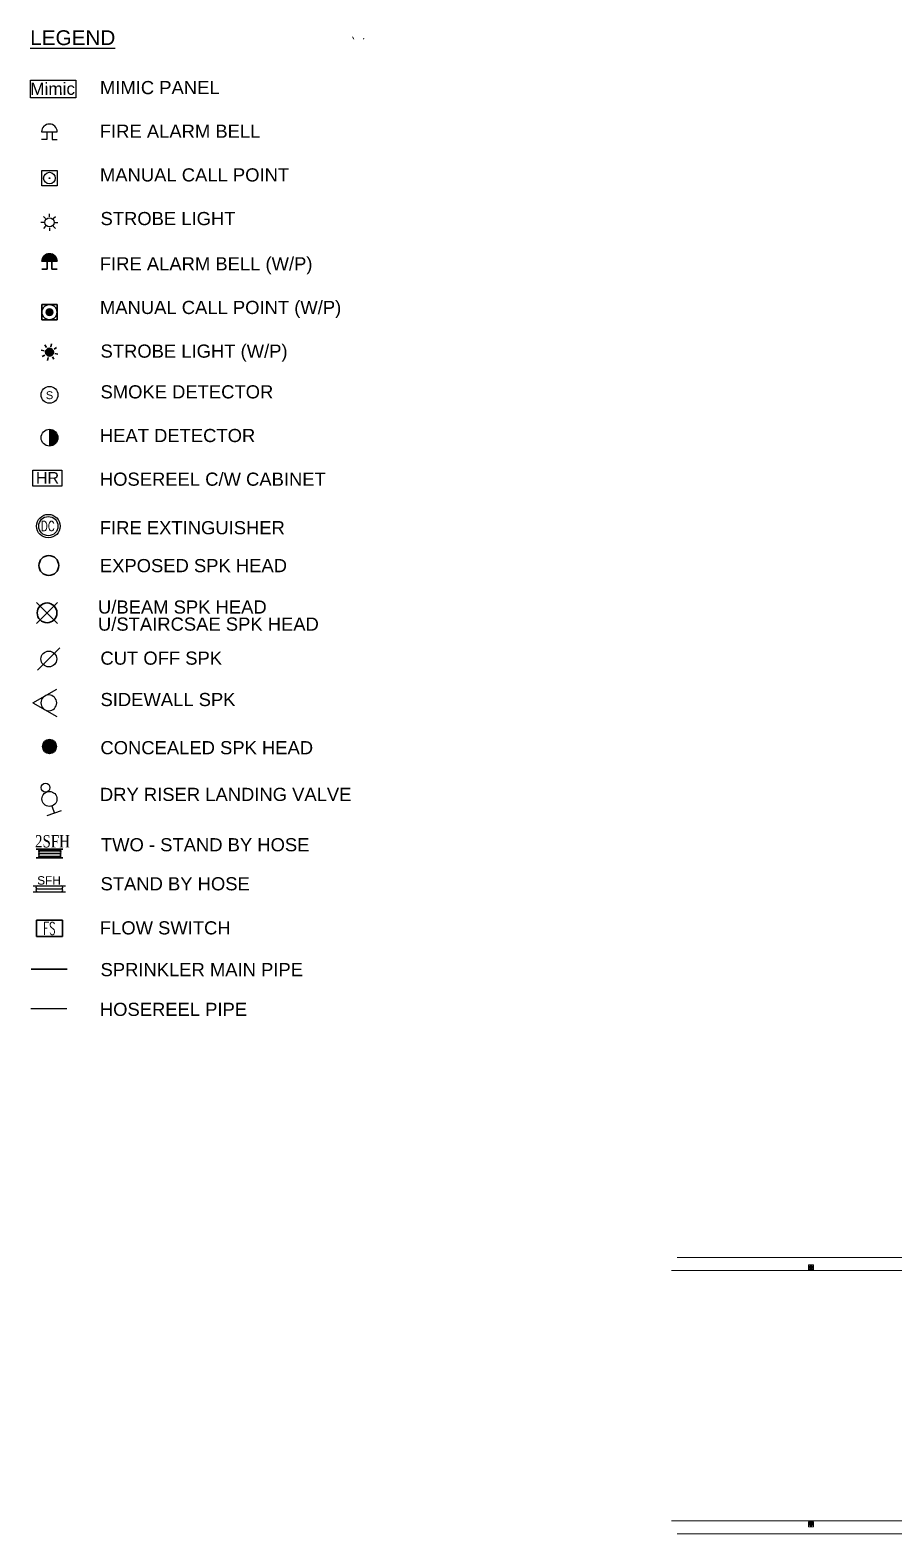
# Model space of a CAD drawing. Header units: millimetres. Extents: x -47219 to 440296, y -79832 to 7189.
# Drawn here: x -47219 to -20988, y -39825 to 5874 of the extents above; entities that cross this region are included whole.
import ezdxf
from ezdxf.enums import TextEntityAlignment as Align

# ---------------------------------------------------------------- set-up
doc = ezdxf.new("R2010")
doc.units = ezdxf.units.MM
doc.linetypes.add('IMPORT-FIRE_ALARM', pattern=[0])
doc.linetypes.add('PHANTOM2', pattern=[1.25, 0.625, -0.125, 0.125, -0.125, 0.125, -0.125])
for name, color, linetype, lineweight in [('BLK_2 - 3RD STOREY  LOWER ROOF PLAN-archi clean_25 SEPT 2024$0$A-_DETA----_E-1', 8, 'Continuous', 9), ('BLK_2 - 3RD STOREY  LOWER ROOF PLAN-archi clean_25 SEPT 2024$0$A-_DETA----_E-5', 8, 'Continuous', 9), ('BLK_2 - 3RD STOREY  LOWER ROOF PLAN-archi clean_25 SEPT 2024$0$A-_FLOR----_E', 8, 'Continuous', 9), ('BLK_2 - 3RD STOREY  LOWER ROOF PLAN-archi clean_25 SEPT 2024$0$A-_WALL----_H-2', 8, 'Continuous', 9), ('M-_FIRE----_E-', 14, 'Continuous', 30), ('M-_FIREALAM_E-', 1, 'IMPORT-FIRE_ALARM', 30), ('M-_FIREEQPT_E-', 14, 'Continuous', 30), ('M-_SPRK----_E-', 1, 'PHANTOM2', 30), ('M-_SPRKPICO_E-', 1, 'Continuous', 30), ('M-_SPRKPIEX_E-', 1, 'Continuous', 30)]:
    doc.layers.add(name, color=color, linetype=linetype, lineweight=lineweight)
for name, color, linetype in [('M-_DRYRISER_E-', 6, 'Continuous'), ('M-_FIREHEAT_E-', 1, 'Continuous'), ('M-_FIRESMOKE_E-', 1, 'Continuous'), ('M-_SPRK-EXP_E-N', 1, 'Continuous'), ('M-FIRE----_E-', 12, 'Continuous'), ('M-FIRE----_E- @ 1', 12, 'Continuous'), ('M-HOSEREEL_E-', 1, 'Continuous'), ('M_HR PIPE', 3, 'Continuous')]:
    doc.layers.add(name, color=color, linetype=linetype)
doc.styles.add('Simplex', font='SIMPLEX.shx', dxfattribs={"width": 0.8, "height": 2.5})
doc.styles.get("Standard").update_dxf_attribs({"font": 'arial.ttf'})
doc.styles.add('TIME', font='times.ttf', dxfattribs={"width": 0.8})
doc.styles.add('TW_Romans', font='romans.shx', dxfattribs={"width": 0.8})

# ---------------------------------------------------------------- blocks, each defined once
blk = doc.blocks.new('MIMIC')
at = {"layer": 'M-FIRE----_E-'}
blk.add_lwpolyline([(-574, 532), (799, 532), (799, 0), (-574, 0)], close=True, dxfattribs=at)
blk.add_text('Mimic', height=372.8, rotation=0.2468).set_placement((-583, 82))
blk = doc.blocks.new('HEAT')
at = {"layer": 'M-_FIREHEAT_E-'}
h = blk.add_hatch(color=256, dxfattribs=at)
h.dxf.hatch_style = 1
h.paths.add_polyline_path([(255, 0, 0.414214), (0, 255), (0, -255, 0.414214)])
blk.add_line((0, 255), (0, -255), dxfattribs=at)
blk.add_circle((0, 0), 255, dxfattribs=at)
blk = doc.blocks.new('Extinguisher')
at = {"layer": 'M-FIRE----_E-'}
for radius in [238, 195]:
    blk.add_circle((0, 0), radius, dxfattribs=at)
at = {"color": 7, "style": 'TW_Romans', "width": 0.8}
blk.add_text('DC', height=195, dxfattribs=at).set_placement((-151, -98))
blk = doc.blocks.new('SMOKE')
at = {"layer": 'M-_FIRESMOKE_E-'}
blk.add_circle((0, 0), 255, dxfattribs=at)
blk.add_text('S', height=240, dxfattribs=at).set_placement((-110, -130))
blk = doc.blocks.new('Call Point')
at = {"layer": 'M-FIRE----_E-'}
blk.add_lwpolyline([(-231, 463), (231, 463), (231, 0), (-231, 0)], close=True, dxfattribs=at)
for radius in [176, 13.1]:
    blk.add_circle((0, 231), radius, dxfattribs=at)
blk = doc.blocks.new('Alarm Bell')
at = {"layer": 'M-FIRE----_E-'}
for p, q in [((-238, 0), (238, 0)), ((79, 0), (79, -238)), ((-79, -238), (-238, -238)), ((-79, 0), (-79, -238)), ((79, -238), (238, -238))]:
    blk.add_line(p, q, dxfattribs=at)
blk.add_arc((0, -3), 238, 0.697, 179.303, dxfattribs=at)
blk = doc.blocks.new('HR')
at = {"layer": 'M-HOSEREEL_E-'}
blk.add_lwpolyline([(-443, 492), (443, 492), (443, 0), (-443, 0)], close=True, dxfattribs=at)
blk.add_text('HR', height=350, dxfattribs=at).set_placement((-350, 80))
blk = doc.blocks.new('fire0101')
at = {"color": 0, "linetype": 'Continuous'}
blk.add_circle((0, 0), 100, dxfattribs=at)
blk = doc.blocks.new('FIRE0107')
at = {"layer": 'M-_SPRK-EXP_E-N'}
blk.add_line((-212, -212), (212, 212), dxfattribs=at)
blk.add_circle((0, 0), 150, dxfattribs=at)
blk = doc.blocks.new('*U13')
at = {"layer": 'M-FIRE----_E-'}
blk.add_line((-33, -33), (33, 33), dxfattribs=at)
blk = doc.blocks.new('*U12')
at = {"layer": 'M-FIRE----_E-', "color": 0, "linetype": 'ByBlock', "lineweight": -2, "transparency": 16777216}
for p, rotation in [((31604, 13669), 45), ((31393, 13458), 135), ((31455, 13607), 90), ((31455, 13309), 180), ((31604, 13247), 225.0000000000001), ((31753, 13309), 270), ((31815, 13458), 315.0000000000001)]:
    blk.add_blockref('*U13', p, dxfattribs=dict(at, rotation=rotation))
blk.add_blockref('*U13', (31753, 13607), dxfattribs=at)
blk = doc.blocks.new('Strobe Light')
at = {"layer": 'M-FIRE----_E-'}
blk.add_circle((0, 0), 140, dxfattribs=at)
blk.add_blockref('*U12', (-31604, -13458), dxfattribs=at)
blk = doc.blocks.new('DR')
at = {"layer": 'M-_DRYRISER_E-'}
for p, q in [((-228, -820), (228, -820)), ((0, -592), (0, -820))]:
    blk.add_line(p, q, dxfattribs=at)
for centre, radius in [((0, 0), 136), ((0, -364), 228)]:
    blk.add_circle(centre, radius, dxfattribs=at)
blk = doc.blocks.new('2SFH')
for p, q in [((-60516, -53978), (-59701, -53978)), ((-60515, -54240), (-59700, -54240)), ((-60424, -54021), (-59773, -54021)), ((-60422, -54109), (-59776, -54109)), ((-60422, -54196), (-59776, -54196))]:
    blk.add_line(p, q)
for centre, start, end in [((-60399, -53999), 141.7332, 221.6416), ((-60397, -54042), 141.7332, 221.6416), ((-60396, -54086), 141.7332, 221.6416), ((-60395, -54130), 141.7332, 221.6416), ((-60395, -54174), 141.7332, 221.6416), ((-60395, -54218), 141.7332, 221.6416), ((-59802, -54130), 318.3584, 38.2668), ((-59802, -54174), 318.3584, 38.2668), ((-59802, -54218), 318.3584, 38.2668), ((-59801, -54086), 318.3584, 38.2668), ((-59800, -54042), 318.3584, 38.2668), ((-59799, -53999), 318.3584, 38.2668)]:
    blk.add_arc(centre, 34.1, start, end)
at = {"style": 'TIME', "width": 0.8}
blk.add_text('2SFH', height=375, dxfattribs=at).set_placement((-60545, -53921))
blk = doc.blocks.new('fire0208')
at = {"color": 0, "linetype": 'Continuous', "lineweight": -2}
for p, q in [((-166, 97), (-166, -111)), ((163, 97), (-166, 97)), ((163, -111), (163, 97)), ((-166, -111), (163, -111))]:
    blk.add_line(p, q, dxfattribs=at)
at = {"color": 7, "linetype": 'Continuous', "lineweight": 15, "style": 'Simplex', "width": 0.6}
blk.add_text('FS', height=160, dxfattribs=at).set_placement((-2, -9), align=Align.MIDDLE)
blk = doc.blocks.new('fire0102')
h = blk.add_hatch(color=256)
h.dxf.hatch_style = 1
h.paths.add_polyline_path([(-106, 0, 1), (106, 0, 1)])
at = {"color": 0, "linetype": 'Continuous'}
blk.add_circle((0, 0), 106, dxfattribs=at)
blk = doc.blocks.new('SFH')
at = {"layer": 'M-FIRE----_E-'}
for p, q in [((-380, 0), (380, 0)), ((-380, -142), (380, -142)), ((-273, -71), (279, -71))]:
    blk.add_line(p, q, dxfattribs=at)
for centre, start, end in [((-279, -35), 99.7503, 279.7503), ((279, -35), 260.2497, 80.2497), ((-279, -106), 99.7503, 279.7503), ((279, -106), 260.2497, 80.2497)]:
    blk.add_arc(centre, 36, start, end, dxfattribs=at)
blk.add_text('SFH', height=197.3, dxfattribs=at).set_placement((-282, 25))
blk = doc.blocks.new('NW_BELL_WP')
h = blk.add_hatch(color=0)
h.dxf.hatch_style = 1
h.paths.add_polyline_path([(314, 0, 1), (-295, 0)])
at = {"color": 0, "linetype": 'Continuous', "lineweight": -2}
for p, q in [((-82, 0), (-82, -320)), ((101, 0), (101, -320)), ((-82, -320), (-295, -320)), ((314, -320), (101, -320))]:
    blk.add_line(p, q, dxfattribs=at)
blk.add_lwpolyline([(314, 0, 1), (-295, 0)], format="xyb", close=True, dxfattribs=at)
blk = doc.blocks.new('NW_MCP_WP')
h = blk.add_hatch(color=0)
h.dxf.hatch_style = 1
h.paths.add_polyline_path([(129, 0, 1), (-129, 0, 1)])
at = {"color": 0, "linetype": 'Continuous', "lineweight": -2, "elevation": 0}
blk.add_lwpolyline([(-305, 305), (-305, -305), (305, -305), (305, 305)], close=True, dxfattribs=at)
at = {"color": 0, "linetype": 'Continuous', "lineweight": -2}
blk.add_circle((0, 0), 305, dxfattribs=at)
blk.add_circle((0, 0), 129)
blk = doc.blocks.new('NW_STROBE_WP')
h = blk.add_hatch(color=0)
h.dxf.hatch_style = 1
h.paths.add_polyline_path([(210, 0, 1), (-210, 0, 1)])
at = {"color": 0, "linetype": 'Continuous', "lineweight": -2}
for p, q in [((-321, 321), (-206, 206)), ((0, 454), (0, 292)), ((321, 321), (206, 206)), ((292, 0), (454, 0)), ((-454, 0), (-292, 0)), ((-206, -206), (-321, -321)), ((0, -292), (0, -454)), ((206, -206), (321, -321))]:
    blk.add_line(p, q, dxfattribs=at)
blk.add_circle((0, 0), 210, dxfattribs=at)
blk = doc.blocks.new('FIRE0106')
at = {"layer": 'M-_SPRK-EXP_E-N'}
for q in [(150, 260), (150, -260)]:
    blk.add_line((-300, 0), q, dxfattribs=at)
blk.add_circle((0, 0), 150, dxfattribs=at)
blk = doc.blocks.new('Under B spk')
for p, q in [((318, -318), (-318, 318)), ((318, 318), (-318, -318))]:
    blk.add_line(p, q)
blk.add_circle((0, 0), 300)
blk = doc.blocks.new('BLK_2 - 3RD STOREY  LOWER ROOF PLAN-archi clean_25 SEPT 2024$0$L3_dwg_IDA - Floor Trap Cover - Floor Trap Cover-6783317-BLK 3  3RD STOREY RAIN WATER DOWN PIPE-7341346-BLK 3 3RD STOREY PLAN')
blk.add_line((75, -75), (-75, -75))
at = {"layer": 'BLK_2 - 3RD STOREY  LOWER ROOF PLAN-archi clean_25 SEPT 2024$0$A-_DETA----_E-1', "flags": 128}
for points in [[(75, -75), (75, 75), (-75, 75), (-75, -75)], [(-13, -54), (-13, -68), (12, -68), (12, -54)]]:
    blk.add_lwpolyline(points, dxfattribs=at)
at = {"layer": 'BLK_2 - 3RD STOREY  LOWER ROOF PLAN-archi clean_25 SEPT 2024$0$A-_DETA----_E-1'}
for centre in [(-45, 0), (-44, 11), (-39, 23), (-33, 0), (-32, 32), (-30, 12), (-23, 39), (-23, 23), (-20, 0), (-14, 14), (-12, 30), (-11, 44), (-5, 5), (0, 45), (0, 33), (0, 20), (5, 5), (11, 44), (12, 30), (14, 14), (20, 0), (23, 39), (23, 23), (30, 12), (32, 32), (33, 0), (39, 23), (44, 11), (45, 0), (-44, -11), (-39, -23), (-32, -32), (-30, -12), (-23, -23), (-23, -39), (-14, -14), (-12, -30), (-11, -44), (-5, -5), (0, -20), (0, -33), (0, -45), (5, -5), (11, -44), (12, -30), (14, -14), (23, -23), (23, -39), (30, -12), (32, -32), (39, -23), (44, -11)]:
    blk.add_circle(centre, 5, dxfattribs=at)
for centre, radius, start, end in [((0, 0), 55, 103.05, 256.8634), ((0, 55), 12.5, 353.475, 186.525), ((0, 0), 55, 283.1366, 76.95)]:
    blk.add_arc(centre, radius, start, end, dxfattribs=at)
blk = doc.blocks.new('BLK_2 - 3RD STOREY  LOWER ROOF PLAN-archi clean_25 SEPT 2024')
at = {"layer": 'BLK_2 - 3RD STOREY  LOWER ROOF PLAN-archi clean_25 SEPT 2024$0$A-_WALL----_H-2'}
h = blk.add_hatch(dxfattribs=at)
h.set_pattern_fill('FP_2', color=256, style=0, pattern_type=2)
h.set_pattern_definition([(0, (0, 0), (1016, 254), [83.82, -678.18, 83.82, -678.18, -4064]), (0, (0, 0), (1016, 254), [-1524, 83.82, -1440.18, 83.82, -678.18, -1778]), (0, (0, 0), (1016, 254), [-3810, 83.82, -424.18, 83.82, -1186.18]), (120, (381, 127), (-727.97045, 752.8818), [83.82, -678.18, 83.82, -678.18, -4064]), (120, (381, 127), (-727.97045, 752.8818), [-1524, 83.82, -1440.18, 83.82, -678.18, -1778]), (120, (381, 127), (-727.97045, 752.8818), [-3810, 83.82, -424.18, 83.82, -1186.18]), (240, (508, 635), (-288.02955, -1006.8818), [83.82, -678.18, 83.82, -678.18, -4064]), (240, (508, 635), (-288.02955, -1006.8818), [-1524, 83.82, -1440.18, 83.82, -678.18, -1778]), (240, (508, 635), (-288.02955, -1006.8818), [-3810, 83.82, -424.18, 83.82, -1186.18])])
h.paths.add_polyline_path([(-168011, -37127), (-168011, -37002), (-169021, -37002), (-169021, -37127), (-168458, -37127)])
at = {"layer": 'BLK_2 - 3RD STOREY  LOWER ROOF PLAN-archi clean_25 SEPT 2024$0$A-_DETA----_E-5'}
for p, q in [((-150436, -74552), (-159061, -74552)), ((-150436, -82152), (-159061, -82152))]:
    blk.add_line(p, q, dxfattribs=at)
at = {"layer": 'BLK_2 - 3RD STOREY  LOWER ROOF PLAN-archi clean_25 SEPT 2024$0$A-_FLOR----_E'}
for p, q in [((-152811, -74152), (-158886, -74152)), ((-148761, -74152), (-152811, -74152)), ((-158886, -82552), (-152811, -82552)), ((-152811, -82552), (-148761, -82552))]:
    blk.add_line(p, q, dxfattribs=at)
at = {"xscale": -1}
blk.add_blockref('BLK_2 - 3RD STOREY  LOWER ROOF PLAN-archi clean_25 SEPT 2024$0$L3_dwg_IDA - Floor Trap Cover - Floor Trap Cover-6783317-BLK 3  3RD STOREY RAIN WATER DOWN PIPE-7341346-BLK 3 3RD STOREY PLAN', (-154822, -74448), dxfattribs=at)
at = {"rotation": 180}
blk.add_blockref('BLK_2 - 3RD STOREY  LOWER ROOF PLAN-archi clean_25 SEPT 2024$0$L3_dwg_IDA - Floor Trap Cover - Floor Trap Cover-6783317-BLK 3  3RD STOREY RAIN WATER DOWN PIPE-7341346-BLK 3 3RD STOREY PLAN', (-154822, -82257), dxfattribs=at)

msp = doc.modelspace()

# ---------------------------------------------------------------- linework, layer by layer
at = {"layer": 'M-_SPRKPIEX_E-', "const_width": 50}
msp.add_lwpolyline([(-47194.3, -22663.1), (-46083.9, -22663.1)], dxfattribs=at)
at = {"layer": 'M_HR PIPE'}
msp.add_line((-47194.3, -23854.6), (-46102.7, -23854.6), dxfattribs=at)

# ---------------------------------------------------------------- block references
at = {"layer": 'M-_DRYRISER_E-', "rotation": 19.27456125190674}
msp.add_blockref('DR', (-46751.4, -17146.6), dxfattribs=at)
at = {"layer": 'M-_FIRE----_E-'}
msp.add_blockref('2SFH', (13476.2, 34956.6), dxfattribs=at)
at = {"layer": 'M-_FIREALAM_E-', "xscale": 0.7592566146075311, "yscale": 0.7592566146075311, "zscale": 0.7592566146075311}
for name, p in [('NW_BELL_WP', (-46638.4, -1153.4)), ('NW_MCP_WP', (-46631.3, -2697.5))]:
    msp.add_blockref(name, p, dxfattribs=at)
at = {"layer": 'M-_FIREALAM_E-', "xscale": 0.5669052631511349, "yscale": 0.5669052631511349, "zscale": 0.5669052631511349, "rotation": 122.156905543969}
msp.add_blockref('NW_STROBE_WP', (-46631.3, -3912.9), dxfattribs=at)
at = {"layer": 'M-_FIREEQPT_E-', "linetype": 'Continuous', "xscale": 2.4, "yscale": 2.4, "zscale": 2.4}
msp.add_blockref('fire0208', (-46627.7, -21404.7), dxfattribs=at)
at = {"layer": 'M-_FIREHEAT_E-'}
msp.add_blockref('HEAT', (-46631.3, -6513.3), dxfattribs=at)
at = {"layer": 'M-_FIRESMOKE_E-'}
msp.add_blockref('SMOKE', (-46631.3, -5211.5), dxfattribs=at)
at = {"layer": 'M-_SPRK----_E-', "xscale": -1.6, "yscale": 1.6, "zscale": 1.6, "rotation": 180}
msp.add_blockref('FIRE0106', (-46652.3, -14571.7), dxfattribs=at)
at = {"layer": 'M-_SPRKPICO_E-', "xscale": 2, "yscale": 2, "zscale": 2, "rotation": 270}
msp.add_blockref('fire0102', (-46631.3, -15898.6), dxfattribs=at)
at = {"layer": 'M-_SPRKPIEX_E-'}
for name, p in [('BLK_2 - 3RD STOREY  LOWER ROOF PLAN-archi clean_25 SEPT 2024', (131318.5, 42727.7)), ('Under B spk', (-46703, -11836.1))]:
    msp.add_blockref(name, p, dxfattribs=at)
at = {"layer": 'M-_SPRKPIEX_E-', "xscale": 3, "yscale": 3, "zscale": 3, "rotation": 258.865011862231}
msp.add_blockref('fire0101', (-46650.7, -10397.2), dxfattribs=at)
at = {"layer": 'M-_SPRKPIEX_E-', "xscale": 1.6, "yscale": 1.6, "zscale": 1.6}
msp.add_blockref('FIRE0107', (-46652.3, -13236.4), dxfattribs=at)
at = {"layer": 'M-FIRE----_E-'}
for name, p in [('MIMIC', (-46631.3, 3818.5)), ('Strobe Light', (-46631.3, 30.9))]:
    msp.add_blockref(name, p, dxfattribs=at)
for name, p, xscale, yscale, zscale in [('Extinguisher', (-46664.9, -9199.3), 1.5, 1.5, 1.5), ('SFH', (-46636.6, -20126.4), 1.3, 1.3, 1.3)]:
    msp.add_blockref(name, p, dxfattribs=dict(at, xscale=xscale, yscale=yscale, zscale=zscale))
at = {"layer": 'M-FIRE----_E- @ 1'}
for name, p in [('Alarm Bell', (-46631.3, 2783)), ('Call Point', (-46631.3, 1144.5))]:
    msp.add_blockref(name, p, dxfattribs=at)
at = {"layer": 'M-HOSEREEL_E-'}
msp.add_blockref('HR', (-46694.4, -7987.4), dxfattribs=at)

# ---------------------------------------------------------------- texts
for s, height, p in [('%%ULEGEND', 450, (-47216.2, 5416.9)), ('MIMIC PANEL', 400, (-45097.2, 3926.3)), ('FIRE ALARM BELL', 400, (-45101.6, 2599.5)), ('MANUAL CALL POINT', 400, (-45097.2, 1272.8)), ('STROBE LIGHT', 400, (-45080.8, -54)), ('FIRE ALARM BELL (W/P)', 400, (-45101.6, -1428.1)), ('MANUAL CALL POINT (W/P)', 400, (-45097.2, -2754.9)), ('STROBE LIGHT (W/P)', 400, (-45080.8, -4081.7)), ('SMOKE DETECTOR', 400, (-45080.8, -5319.7)), ('HEAT DETECTOR', 400, (-45100.5, -6646.5)), ('HOSEREEL C/W CABINET', 400, (-45100.5, -7973.3)), ('FIRE EXTINGUISHER', 400, (-45101.6, -9447.8)), ('EXPOSED SPK HEAD', 400, (-45099.9, -10599.7)), ('U/BEAM SPK HEAD', 400, (-45157.4, -11857.9)), ('U/STAIRCSAE SPK HEAD', 400, (-45157.4, -12377.8)), ('CUT OFF SPK', 400, (-45083.5, -13411.3)), ('SIDEWALL SPK', 400, (-45080.8, -14669.4)), ('CONCEALED SPK HEAD', 400, (-45083.5, -16132.8)), ('DRY RISER LANDING VALVE', 400, (-45098.8, -17552)), ('TWO - STAND BY HOSE', 400, (-45068.8, -19082.1)), ('STAND BY HOSE', 400, (-45080.8, -20268.3)), ('FLOW SWITCH', 400, (-45101.6, -21607.9)), ('SPRINKLER MAIN PIPE', 400, (-45080.8, -22876.3)), ('HOSEREEL PIPE', 400, (-45100.5, -24084.6))]:
    msp.add_text(s, height=height).set_placement(p)

doc.saveas('drawing.dxf')
